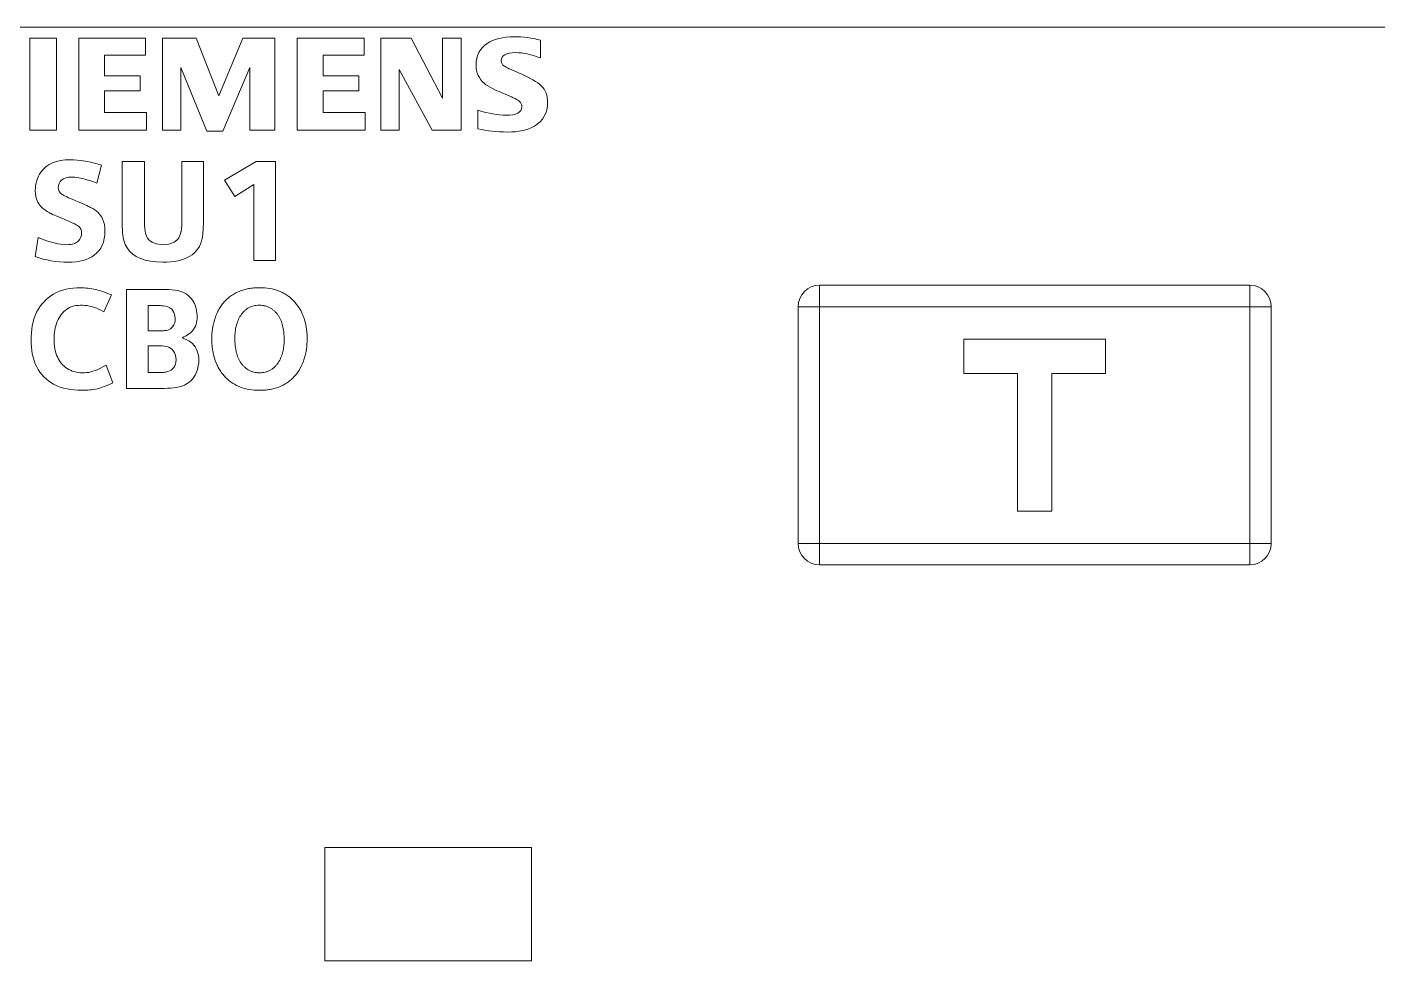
# Model space of a CAD drawing. Header units: millimetres. Extents: x 4134 to 7422, y 1400 to 3585.
# Drawn here: x 4638.14 to 4669.55, y 2821.71 to 2843.41 of the extents above; entities that cross this region are included whole.
import ezdxf

# ---------------------------------------------------------------- set-up
doc = ezdxf.new("R2010")
doc.units = ezdxf.units.MM
doc.layers.add('000-PI-Oprema', color=30, linetype='Continuous', lineweight=5)

msp = doc.modelspace()

# ---------------------------------------------------------------- linework, layer by layer
at = {"layer": '000-PI-Oprema', "color": 0, "linetype": 'ByBlock', "lineweight": 0, "ltscale": 0.25}
for points in [[(4670.57, 2843.413), (4635.165, 2843.413)], [(4638.202, 2843.151), (4638.822, 2843.151)], [(4638.202, 2841.015), (4638.202, 2843.151)], [(4638.822, 2843.151), (4638.822, 2841.015)], [(4639.342, 2843.151), (4640.896, 2843.151)], [(4639.342, 2841.015), (4639.342, 2843.151)], [(4640.896, 2843.151), (4640.896, 2842.76)], [(4641.289, 2841.015), (4641.289, 2843.151)], [(4641.289, 2843.151), (4642.069, 2843.151)], [(4642.069, 2843.151), (4642.603, 2841.811)], [(4642.603, 2841.811), (4643.158, 2843.151)], [(4643.158, 2843.151), (4643.902, 2843.151)], [(4643.902, 2843.151), (4643.902, 2841.015)], [(4644.424, 2841.015), (4644.424, 2843.151)], [(4644.424, 2843.151), (4645.978, 2843.151)], [(4645.978, 2843.151), (4645.978, 2842.76)], [(4646.368, 2843.151), (4647.068, 2843.151)], [(4646.368, 2841.015), (4646.368, 2843.151)], [(4647.068, 2843.151), (4647.803, 2841.763)], [(4647.803, 2843.151), (4648.231, 2843.151)], [(4647.803, 2841.763), (4647.803, 2843.151)], [(4648.231, 2843.151), (4648.231, 2841.015)], [(4650.076, 2843.107), (4650.076, 2842.694)], [(4639.94, 2842.76), (4639.94, 2842.281)], [(4640.896, 2842.76), (4639.94, 2842.76)], [(4645.978, 2842.76), (4645.022, 2842.76)], [(4645.022, 2842.76), (4645.022, 2842.281)], [(4642.323, 2840.994), (4641.719, 2842.474)], [(4641.719, 2842.474), (4641.719, 2841.015)], [(4643.317, 2842.474), (4642.696, 2840.994)], [(4643.317, 2841.015), (4643.317, 2842.474)], [(4647.556, 2841.015), (4646.796, 2842.424)], [(4646.796, 2842.424), (4646.796, 2841.015)], [(4639.94, 2842.281), (4640.773, 2842.281)], [(4640.773, 2842.281), (4640.773, 2841.929)], [(4645.022, 2842.281), (4645.854, 2842.281)], [(4645.854, 2842.281), (4645.854, 2841.929)], [(4639.94, 2841.929), (4639.94, 2841.426)], [(4640.773, 2841.929), (4639.94, 2841.929)], [(4645.854, 2841.929), (4645.022, 2841.929)], [(4645.022, 2841.929), (4645.022, 2841.426)], [(4648.624, 2841.049), (4648.624, 2841.481)], [(4639.94, 2841.426), (4640.917, 2841.426)], [(4640.917, 2841.426), (4640.917, 2841.015)], [(4645.022, 2841.426), (4646, 2841.426)], [(4646, 2841.426), (4646, 2841.015)], [(4638.822, 2841.015), (4638.202, 2841.015)], [(4640.917, 2841.015), (4639.342, 2841.015)], [(4641.719, 2841.015), (4641.289, 2841.015)], [(4642.696, 2840.994), (4642.323, 2840.994)], [(4643.902, 2841.015), (4643.317, 2841.015)], [(4646, 2841.015), (4644.424, 2841.015)], [(4646.796, 2841.015), (4646.368, 2841.015)], [(4648.231, 2841.015), (4647.556, 2841.015)], [(4639.87, 2840.205), (4639.766, 2839.782)], [(4640.351, 2839.014), (4640.351, 2840.289)], [(4640.351, 2840.289), (4640.869, 2840.289)], [(4641.741, 2840.289), (4642.242, 2840.289)], [(4642.734, 2839.857), (4643.47, 2840.289)], [(4643.47, 2840.289), (4643.914, 2840.289)], [(4643.914, 2840.289), (4643.914, 2837.988)], [(4642.968, 2839.472), (4642.734, 2839.857)], [(4643.413, 2839.75), (4642.968, 2839.472)], [(4643.413, 2837.988), (4643.413, 2839.75)], [(4638.328, 2838.078), (4638.402, 2838.519)], [(4643.914, 2837.988), (4643.413, 2837.988)], [(4656.568, 2837.412), (4656.568, 2836.912)], [(4656.568, 2837.412), (4666.57, 2837.412)], [(4666.57, 2837.412), (4666.57, 2836.912)], [(4640.103, 2837.187), (4639.929, 2836.797)], [(4640.452, 2835.012), (4640.452, 2837.312)], [(4640.957, 2836.94), (4640.957, 2836.348)], [(4656.068, 2831.411), (4656.068, 2836.912)], [(4656.068, 2836.912), (4656.568, 2836.912)], [(4666.57, 2836.912), (4656.568, 2836.912)], [(4656.568, 2836.912), (4656.568, 2831.411)], [(4666.57, 2836.912), (4667.069, 2836.912)], [(4666.57, 2831.411), (4666.57, 2836.912)], [(4667.069, 2836.912), (4667.069, 2831.411)], [(4659.918, 2836.161), (4659.918, 2835.362)], [(4663.219, 2836.161), (4659.918, 2836.161)], [(4663.219, 2835.362), (4663.219, 2836.161)], [(4640.957, 2836.005), (4640.957, 2835.384)], [(4639.769, 2835.443), (4639.982, 2835.554)], [(4639.982, 2835.554), (4640.133, 2835.14)], [(4659.918, 2835.362), (4661.169, 2835.362)], [(4661.169, 2835.362), (4661.169, 2832.161)], [(4661.969, 2835.362), (4663.219, 2835.362)], [(4661.969, 2832.161), (4661.969, 2835.362)], [(4641.336, 2835.012), (4640.452, 2835.012)], [(4661.169, 2832.161), (4661.969, 2832.161)], [(4656.068, 2831.411), (4656.568, 2831.411)], [(4656.568, 2831.411), (4666.57, 2831.411)], [(4656.568, 2830.911), (4656.568, 2831.411)], [(4667.069, 2831.411), (4666.57, 2831.411)], [(4666.57, 2831.411), (4666.57, 2830.911)], [(4666.57, 2830.911), (4656.568, 2830.911)], [(4649.867, 2824.344), (4645.067, 2824.344)], [(4645.067, 2824.344), (4645.067, 2821.706)], [(4649.867, 2821.706), (4649.867, 2824.344)], [(4645.067, 2821.706), (4649.867, 2821.706)]]:
    msp.add_lwpolyline(points, dxfattribs=at)
for points, knots in [([(4649.591, 2841.681), (4649.548, 2841.72), (4649.451, 2841.77), (4649.298, 2841.833), (4649.03, 2841.945), (4648.855, 2842.031), (4648.777, 2842.097), (4648.647, 2842.209), (4648.581, 2842.351), (4648.581, 2842.528), (4648.581, 2842.748), (4648.667, 2842.916), (4648.839, 2843.031), (4648.993, 2843.135), (4649.202, 2843.187), (4649.465, 2843.187), (4649.676, 2843.187), (4649.88, 2843.161), (4650.076, 2843.107)], [0, 0, 0, 0, 1, 1, 1, 2, 2, 2, 3, 3, 3, 4, 4, 4, 5, 5, 5, 6, 6, 6, 6]), ([(4650.076, 2842.694), (4649.862, 2842.776), (4649.671, 2842.818), (4649.502, 2842.818), (4649.278, 2842.818), (4649.166, 2842.754), (4649.166, 2842.626), (4649.166, 2842.575), (4649.19, 2842.534), (4649.238, 2842.503), (4649.279, 2842.476), (4649.389, 2842.425), (4649.567, 2842.349), (4649.835, 2842.234), (4650.012, 2842.133), (4650.097, 2842.048), (4650.195, 2841.95), (4650.243, 2841.821), (4650.243, 2841.66), (4650.243, 2841.414), (4650.142, 2841.231), (4649.939, 2841.111), (4649.78, 2841.018), (4649.569, 2840.972), (4649.306, 2840.972)], [0, 0, 0, 0, 1, 1, 1, 2, 2, 2, 3, 3, 3, 4, 4, 4, 5, 5, 5, 6, 6, 6, 7, 7, 7, 8, 8, 8, 8]), ([(4648.624, 2841.481), (4648.873, 2841.401), (4649.089, 2841.362), (4649.271, 2841.362), (4649.52, 2841.362), (4649.645, 2841.428), (4649.645, 2841.561), (4649.645, 2841.609), (4649.627, 2841.649), (4649.591, 2841.681)], [0, 0, 0, 0, 1, 1, 1, 2, 2, 2, 3, 3, 3, 3]), ([(4638.402, 2838.519), (4638.665, 2838.409), (4638.889, 2838.354), (4639.072, 2838.354), (4639.19, 2838.354), (4639.278, 2838.383), (4639.334, 2838.441), (4639.383, 2838.492), (4639.408, 2838.554), (4639.408, 2838.628), (4639.408, 2838.695), (4639.383, 2838.748), (4639.333, 2838.785), (4639.283, 2838.823), (4639.167, 2838.878), (4638.984, 2838.953), (4638.816, 2839.022), (4638.705, 2839.071), (4638.651, 2839.101), (4638.528, 2839.168), (4638.441, 2839.248), (4638.392, 2839.339), (4638.351, 2839.416), (4638.331, 2839.507), (4638.331, 2839.612), (4638.331, 2839.775), (4638.376, 2839.919), (4638.464, 2840.042), (4638.602, 2840.233), (4638.825, 2840.329), (4639.137, 2840.329), (4639.361, 2840.329), (4639.606, 2840.288), (4639.87, 2840.205)], [0, 0, 0, 0, 1, 1, 1, 2, 2, 2, 3, 3, 3, 4, 4, 4, 5, 5, 5, 6, 6, 6, 7, 7, 7, 8, 8, 8, 9, 9, 9, 10, 10, 10, 11, 11, 11, 11]), ([(4642.242, 2840.289), (4642.242, 2839.864), (4642.242, 2839.439), (4642.242, 2839.014), (4642.242, 2838.759), (4642.233, 2838.588), (4642.214, 2838.5), (4642.138, 2838.131), (4641.829, 2837.947), (4641.296, 2837.947), (4640.882, 2837.947), (4640.606, 2838.058), (4640.466, 2838.279), (4640.402, 2838.379), (4640.366, 2838.519), (4640.357, 2838.701), (4640.354, 2838.783), (4640.351, 2838.887), (4640.351, 2839.014)], [0, 0, 0, 0, 1, 1, 1, 2, 2, 2, 3, 3, 3, 4, 4, 4, 5, 5, 5, 6, 6, 6, 6]), ([(4640.869, 2840.289), (4640.869, 2839.844), (4640.869, 2839.398), (4640.869, 2838.953), (4640.869, 2838.725), (4640.893, 2838.576), (4640.942, 2838.507)], [0, 0, 0, 0, 1, 1, 1, 2, 2, 2, 2]), ([(4640.942, 2838.507), (4640.977, 2838.454), (4641.031, 2838.415), (4641.104, 2838.388), (4641.165, 2838.365), (4641.229, 2838.354), (4641.297, 2838.354), (4641.395, 2838.354), (4641.482, 2838.375), (4641.559, 2838.415), (4641.651, 2838.464), (4641.706, 2838.55), (4641.724, 2838.672), (4641.735, 2838.745), (4641.741, 2838.839), (4641.741, 2838.953), (4641.741, 2839.398), (4641.741, 2839.844), (4641.741, 2840.289)], [0, 0, 0, 0, 1, 1, 1, 2, 2, 2, 3, 3, 3, 4, 4, 4, 5, 5, 5, 6, 6, 6, 6]), ([(4639.528, 2839.865), (4639.399, 2839.904), (4639.279, 2839.924), (4639.169, 2839.924), (4639.072, 2839.924), (4638.997, 2839.902), (4638.947, 2839.859)], [0, 0, 0, 0, 1, 1, 1, 2, 2, 2, 2]), ([(4638.947, 2839.859), (4638.894, 2839.812), (4638.867, 2839.753), (4638.867, 2839.682), (4638.867, 2839.615), (4638.896, 2839.562), (4638.954, 2839.523)], [0, 0, 0, 0, 1, 1, 1, 2, 2, 2, 2]), ([(4638.954, 2839.523), (4638.999, 2839.491), (4639.1, 2839.443), (4639.258, 2839.378), (4639.45, 2839.299), (4639.57, 2839.246), (4639.617, 2839.221), (4639.756, 2839.148), (4639.848, 2839.057), (4639.896, 2838.953), (4639.933, 2838.873), (4639.951, 2838.778), (4639.951, 2838.668), (4639.951, 2838.422), (4639.867, 2838.235), (4639.7, 2838.108), (4639.557, 2838), (4639.356, 2837.947), (4639.099, 2837.947)], [0, 0, 0, 0, 1, 1, 1, 2, 2, 2, 3, 3, 3, 4, 4, 4, 5, 5, 5, 6, 6, 6, 6]), ([(4640.133, 2835.14), (4640.017, 2835.088), (4639.9, 2835.037), (4639.778, 2835.007), (4639.659, 2834.978), (4639.535, 2834.97), (4639.41, 2834.971), (4639.182, 2834.972), (4638.95, 2835.003), (4638.754, 2835.111), (4638.59, 2835.202), (4638.451, 2835.346), (4638.365, 2835.512), (4638.266, 2835.702), (4638.235, 2835.92), (4638.234, 2836.138), (4638.234, 2836.362), (4638.265, 2836.586), (4638.363, 2836.783), (4638.449, 2836.954), (4638.586, 2837.105), (4638.752, 2837.202), (4638.938, 2837.311), (4639.159, 2837.353), (4639.376, 2837.353), (4639.498, 2837.352), (4639.619, 2837.339), (4639.736, 2837.311), (4639.861, 2837.281), (4639.982, 2837.234), (4640.103, 2837.187)], [0, 0, 0, 0, 1, 1, 1, 2, 2, 2, 3, 3, 3, 4, 4, 4, 5, 5, 5, 6, 6, 6, 7, 7, 7, 8, 8, 8, 9, 9, 9, 10, 10, 10, 10]), ([(4642.764, 2837.065), (4642.792, 2837.092), (4642.82, 2837.117), (4642.851, 2837.141), (4642.881, 2837.164), (4642.913, 2837.185), (4642.946, 2837.205), (4642.962, 2837.214), (4642.979, 2837.224), (4642.995, 2837.233), (4643.013, 2837.242), (4643.03, 2837.25), (4643.048, 2837.258), (4643.083, 2837.274), (4643.119, 2837.287), (4643.155, 2837.298), (4643.192, 2837.31), (4643.229, 2837.319), (4643.266, 2837.327), (4643.285, 2837.331), (4643.304, 2837.334), (4643.323, 2837.337), (4643.342, 2837.34), (4643.361, 2837.342), (4643.381, 2837.345), (4643.419, 2837.349), (4643.457, 2837.351), (4643.495, 2837.352), (4643.533, 2837.353), (4643.571, 2837.353), (4643.609, 2837.351), (4643.685, 2837.349), (4643.761, 2837.341), (4643.836, 2837.325), (4643.855, 2837.321), (4643.874, 2837.317), (4643.893, 2837.312), (4643.911, 2837.307), (4643.93, 2837.302), (4643.948, 2837.296), (4643.984, 2837.285), (4644.02, 2837.27), (4644.054, 2837.254), (4644.089, 2837.238), (4644.123, 2837.22), (4644.156, 2837.199), (4644.172, 2837.189), (4644.188, 2837.178), (4644.204, 2837.167), (4644.219, 2837.156), (4644.234, 2837.144), (4644.249, 2837.132), (4644.279, 2837.108), (4644.307, 2837.082), (4644.334, 2837.054), (4644.347, 2837.041), (4644.36, 2837.027), (4644.373, 2837.012), (4644.386, 2836.998), (4644.398, 2836.982), (4644.409, 2836.967), (4644.457, 2836.906), (4644.496, 2836.84), (4644.529, 2836.771), (4644.537, 2836.753), (4644.544, 2836.735), (4644.552, 2836.718), (4644.559, 2836.7), (4644.566, 2836.682), (4644.572, 2836.664), (4644.585, 2836.627), (4644.596, 2836.591), (4644.606, 2836.554), (4644.625, 2836.48), (4644.638, 2836.405), (4644.646, 2836.329), (4644.648, 2836.31), (4644.649, 2836.29), (4644.65, 2836.271), (4644.652, 2836.252), (4644.653, 2836.233), (4644.653, 2836.214), (4644.654, 2836.175), (4644.654, 2836.137), (4644.653, 2836.098), (4644.649, 2836.022), (4644.642, 2835.946), (4644.628, 2835.871), (4644.621, 2835.833), (4644.613, 2835.796), (4644.602, 2835.758), (4644.593, 2835.721), (4644.581, 2835.684), (4644.568, 2835.648), (4644.542, 2835.577), (4644.509, 2835.507), (4644.469, 2835.441), (4644.458, 2835.425), (4644.448, 2835.409), (4644.437, 2835.393), (4644.426, 2835.377), (4644.415, 2835.362), (4644.402, 2835.347), (4644.379, 2835.317), (4644.354, 2835.288), (4644.327, 2835.262), (4644.3, 2835.235), (4644.271, 2835.21), (4644.241, 2835.186), (4644.225, 2835.174), (4644.21, 2835.163), (4644.194, 2835.152), (4644.178, 2835.141), (4644.162, 2835.131), (4644.145, 2835.12), (4644.08, 2835.081), (4644.01, 2835.049), (4643.937, 2835.025), (4643.919, 2835.02), (4643.9, 2835.014), (4643.881, 2835.009), (4643.862, 2835.005), (4643.844, 2835), (4643.825, 2834.996), (4643.787, 2834.989), (4643.75, 2834.983), (4643.712, 2834.979), (4643.674, 2834.975), (4643.636, 2834.972), (4643.598, 2834.971), (4643.559, 2834.97), (4643.521, 2834.97), (4643.482, 2834.972), (4643.405, 2834.975), (4643.329, 2834.983), (4643.255, 2834.999), (4643.181, 2835.014), (4643.108, 2835.037), (4643.037, 2835.07), (4643.002, 2835.086), (4642.968, 2835.105), (4642.936, 2835.125), (4642.903, 2835.145), (4642.872, 2835.168), (4642.843, 2835.192), (4642.827, 2835.204), (4642.813, 2835.216), (4642.798, 2835.229), (4642.784, 2835.242), (4642.77, 2835.255), (4642.756, 2835.269), (4642.73, 2835.297), (4642.704, 2835.326), (4642.681, 2835.356), (4642.657, 2835.387), (4642.635, 2835.418), (4642.615, 2835.451), (4642.605, 2835.468), (4642.596, 2835.484), (4642.587, 2835.501), (4642.578, 2835.518), (4642.569, 2835.536), (4642.561, 2835.553), (4642.528, 2835.623), (4642.502, 2835.695), (4642.483, 2835.769), (4642.473, 2835.806), (4642.465, 2835.844), (4642.459, 2835.882), (4642.455, 2835.901), (4642.453, 2835.92), (4642.45, 2835.939), (4642.447, 2835.958), (4642.445, 2835.977), (4642.443, 2835.996), (4642.436, 2836.073), (4642.434, 2836.149), (4642.437, 2836.225), (4642.44, 2836.301), (4642.448, 2836.377), (4642.463, 2836.454), (4642.466, 2836.472), (4642.47, 2836.492), (4642.474, 2836.51), (4642.479, 2836.529), (4642.483, 2836.548), (4642.488, 2836.566), (4642.498, 2836.603), (4642.509, 2836.64), (4642.522, 2836.676), (4642.535, 2836.712), (4642.55, 2836.747), (4642.566, 2836.782), (4642.574, 2836.8), (4642.583, 2836.817), (4642.592, 2836.834), (4642.601, 2836.851), (4642.611, 2836.868), (4642.621, 2836.884), (4642.641, 2836.917), (4642.663, 2836.948), (4642.687, 2836.979), (4642.699, 2836.994), (4642.711, 2837.009), (4642.724, 2837.023), (4642.736, 2837.038), (4642.75, 2837.052), (4642.764, 2837.065)], [0, 0, 0, 0, 1, 1, 1, 2, 2, 2, 3, 3, 3, 4, 4, 4, 5, 5, 5, 6, 6, 6, 7, 7, 7, 8, 8, 8, 9, 9, 9, 10, 10, 10, 11, 11, 11, 12, 12, 12, 13, 13, 13, 14, 14, 14, 15, 15, 15, 16, 16, 16, 17, 17, 17, 18, 18, 18, 19, 19, 19, 20, 20, 20, 21, 21, 21, 22, 22, 22, 23, 23, 23, 24, 24, 24, 25, 25, 25, 26, 26, 26, 27, 27, 27, 28, 28, 28, 29, 29, 29, 30, 30, 30, 31, 31, 31, 32, 32, 32, 33, 33, 33, 34, 34, 34, 35, 35, 35, 36, 36, 36, 37, 37, 37, 38, 38, 38, 39, 39, 39, 40, 40, 40, 41, 41, 41, 42, 42, 42, 43, 43, 43, 44, 44, 44, 45, 45, 45, 46, 46, 46, 47, 47, 47, 48, 48, 48, 49, 49, 49, 50, 50, 50, 51, 51, 51, 52, 52, 52, 53, 53, 53, 54, 54, 54, 55, 55, 55, 56, 56, 56, 57, 57, 57, 58, 58, 58, 59, 59, 59, 60, 60, 60, 61, 61, 61, 62, 62, 62, 63, 63, 63, 64, 64, 64, 65, 65, 65, 66, 66, 66, 67, 67, 67, 68, 68, 68, 69, 69, 69, 69]), ([(4640.452, 2837.312), (4640.726, 2837.312), (4641.001, 2837.314), (4641.292, 2837.312), (4641.484, 2837.311), (4641.684, 2837.309), (4641.838, 2837.209), (4641.896, 2837.172), (4641.947, 2837.121), (4641.986, 2837.063), (4642.054, 2836.965), (4642.087, 2836.847), (4642.093, 2836.724), (4642.099, 2836.603), (4642.079, 2836.476), (4642.014, 2836.385), (4641.952, 2836.298), (4641.85, 2836.243), (4641.748, 2836.188)], [0, 0, 0, 0, 1, 1, 1, 2, 2, 2, 3, 3, 3, 4, 4, 4, 5, 5, 5, 6, 6, 6, 6]), ([(4639.929, 2836.797), (4639.854, 2836.834), (4639.779, 2836.871), (4639.701, 2836.897), (4639.63, 2836.921), (4639.556, 2836.937), (4639.48, 2836.943), (4639.35, 2836.955), (4639.213, 2836.94), (4639.101, 2836.878), (4638.998, 2836.82), (4638.915, 2836.723), (4638.862, 2836.615), (4638.8, 2836.49), (4638.777, 2836.352), (4638.771, 2836.214), (4638.765, 2836.069), (4638.777, 2835.924), (4638.828, 2835.789), (4638.871, 2835.678), (4638.94, 2835.573), (4639.034, 2835.501), (4639.129, 2835.429), (4639.25, 2835.39), (4639.37, 2835.379), (4639.438, 2835.373), (4639.507, 2835.375), (4639.573, 2835.387), (4639.64, 2835.399), (4639.704, 2835.421), (4639.769, 2835.443)], [0, 0, 0, 0, 1, 1, 1, 2, 2, 2, 3, 3, 3, 4, 4, 4, 5, 5, 5, 6, 6, 6, 7, 7, 7, 8, 8, 8, 9, 9, 9, 10, 10, 10, 10]), ([(4640.957, 2836.348), (4641.042, 2836.348), (4641.127, 2836.349), (4641.212, 2836.35), (4641.254, 2836.35), (4641.295, 2836.35), (4641.337, 2836.356), (4641.386, 2836.362), (4641.436, 2836.374), (4641.476, 2836.402), (4641.51, 2836.424), (4641.538, 2836.457), (4641.556, 2836.494), (4641.586, 2836.553), (4641.59, 2836.622), (4641.579, 2836.689), (4641.569, 2836.751), (4641.546, 2836.81), (4641.505, 2836.852), (4641.455, 2836.901), (4641.378, 2836.924), (4641.305, 2836.932), (4641.266, 2836.937), (4641.227, 2836.938), (4641.188, 2836.938), (4641.112, 2836.939), (4641.034, 2836.94), (4640.957, 2836.94)], [0, 0, 0, 0, 1, 1, 1, 2, 2, 2, 3, 3, 3, 4, 4, 4, 5, 5, 5, 6, 6, 6, 7, 7, 7, 8, 8, 8, 9, 9, 9, 9]), ([(4643.954, 2836.747), (4643.94, 2836.765), (4643.925, 2836.782), (4643.909, 2836.798), (4643.893, 2836.814), (4643.876, 2836.829), (4643.857, 2836.843), (4643.84, 2836.857), (4643.82, 2836.87), (4643.801, 2836.882), (4643.781, 2836.893), (4643.76, 2836.903), (4643.739, 2836.911), (4643.718, 2836.919), (4643.697, 2836.926), (4643.674, 2836.931), (4643.663, 2836.934), (4643.651, 2836.937), (4643.64, 2836.938), (4643.629, 2836.94), (4643.618, 2836.942), (4643.607, 2836.943), (4643.584, 2836.946), (4643.561, 2836.947), (4643.538, 2836.946), (4643.516, 2836.946), (4643.493, 2836.945), (4643.47, 2836.942), (4643.447, 2836.94), (4643.425, 2836.936), (4643.403, 2836.93), (4643.381, 2836.925), (4643.359, 2836.918), (4643.338, 2836.909), (4643.328, 2836.905), (4643.317, 2836.9), (4643.307, 2836.895), (4643.296, 2836.89), (4643.286, 2836.885), (4643.277, 2836.879), (4643.257, 2836.867), (4643.239, 2836.854), (4643.221, 2836.839), (4643.213, 2836.832), (4643.204, 2836.824), (4643.196, 2836.816), (4643.187, 2836.808), (4643.179, 2836.8), (4643.172, 2836.792), (4643.156, 2836.775), (4643.142, 2836.757), (4643.128, 2836.74), (4643.115, 2836.721), (4643.102, 2836.702), (4643.091, 2836.682), (4643.085, 2836.673), (4643.08, 2836.663), (4643.074, 2836.653), (4643.069, 2836.642), (4643.064, 2836.632), (4643.06, 2836.622), (4643.04, 2836.58), (4643.025, 2836.538), (4643.013, 2836.494), (4643.001, 2836.451), (4642.991, 2836.406), (4642.985, 2836.361), (4642.982, 2836.339), (4642.979, 2836.316), (4642.977, 2836.293), (4642.975, 2836.271), (4642.973, 2836.248), (4642.973, 2836.226), (4642.971, 2836.18), (4642.971, 2836.135), (4642.974, 2836.091), (4642.976, 2836.046), (4642.98, 2836.001), (4642.987, 2835.956), (4642.99, 2835.934), (4642.994, 2835.911), (4642.999, 2835.889), (4643.003, 2835.867), (4643.009, 2835.845), (4643.015, 2835.822), (4643.028, 2835.779), (4643.043, 2835.736), (4643.063, 2835.695), (4643.073, 2835.674), (4643.084, 2835.654), (4643.095, 2835.635), (4643.107, 2835.615), (4643.12, 2835.597), (4643.134, 2835.579), (4643.148, 2835.561), (4643.162, 2835.544), (4643.178, 2835.528), (4643.194, 2835.512), (4643.211, 2835.497), (4643.229, 2835.482), (4643.265, 2835.454), (4643.304, 2835.43), (4643.346, 2835.413), (4643.357, 2835.409), (4643.368, 2835.405), (4643.379, 2835.401), (4643.39, 2835.398), (4643.401, 2835.395), (4643.412, 2835.392), (4643.434, 2835.387), (4643.456, 2835.383), (4643.479, 2835.38), (4643.49, 2835.379), (4643.502, 2835.378), (4643.513, 2835.377), (4643.525, 2835.377), (4643.536, 2835.377), (4643.547, 2835.377), (4643.57, 2835.377), (4643.593, 2835.378), (4643.616, 2835.381), (4643.638, 2835.384), (4643.661, 2835.388), (4643.683, 2835.393), (4643.694, 2835.396), (4643.705, 2835.399), (4643.716, 2835.403), (4643.727, 2835.406), (4643.738, 2835.41), (4643.748, 2835.415), (4643.769, 2835.423), (4643.79, 2835.433), (4643.809, 2835.445), (4643.829, 2835.457), (4643.848, 2835.47), (4643.866, 2835.484), (4643.883, 2835.499), (4643.9, 2835.514), (4643.916, 2835.531), (4643.924, 2835.539), (4643.931, 2835.548), (4643.938, 2835.557), (4643.946, 2835.565), (4643.953, 2835.574), (4643.96, 2835.583), (4643.987, 2835.62), (4644.01, 2835.659), (4644.03, 2835.701), (4644.039, 2835.721), (4644.048, 2835.742), (4644.056, 2835.764), (4644.06, 2835.774), (4644.063, 2835.785), (4644.067, 2835.796), (4644.07, 2835.807), (4644.074, 2835.818), (4644.077, 2835.829), (4644.089, 2835.873), (4644.099, 2835.917), (4644.105, 2835.962), (4644.112, 2836.006), (4644.115, 2836.052), (4644.117, 2836.097), (4644.118, 2836.12), (4644.118, 2836.143), (4644.118, 2836.166), (4644.118, 2836.188), (4644.117, 2836.211), (4644.116, 2836.234), (4644.114, 2836.279), (4644.11, 2836.324), (4644.103, 2836.369), (4644.1, 2836.392), (4644.096, 2836.414), (4644.091, 2836.436), (4644.086, 2836.458), (4644.081, 2836.48), (4644.074, 2836.503), (4644.062, 2836.547), (4644.046, 2836.589), (4644.026, 2836.63), (4644.017, 2836.651), (4644.006, 2836.671), (4643.994, 2836.69), (4643.981, 2836.71), (4643.968, 2836.729), (4643.954, 2836.747)], [0, 0, 0, 0, 1, 1, 1, 2, 2, 2, 3, 3, 3, 4, 4, 4, 5, 5, 5, 6, 6, 6, 7, 7, 7, 8, 8, 8, 9, 9, 9, 10, 10, 10, 11, 11, 11, 12, 12, 12, 13, 13, 13, 14, 14, 14, 15, 15, 15, 16, 16, 16, 17, 17, 17, 18, 18, 18, 19, 19, 19, 20, 20, 20, 21, 21, 21, 22, 22, 22, 23, 23, 23, 24, 24, 24, 25, 25, 25, 26, 26, 26, 27, 27, 27, 28, 28, 28, 29, 29, 29, 30, 30, 30, 31, 31, 31, 32, 32, 32, 33, 33, 33, 34, 34, 34, 35, 35, 35, 36, 36, 36, 37, 37, 37, 38, 38, 38, 39, 39, 39, 40, 40, 40, 41, 41, 41, 42, 42, 42, 43, 43, 43, 44, 44, 44, 45, 45, 45, 46, 46, 46, 47, 47, 47, 48, 48, 48, 49, 49, 49, 50, 50, 50, 51, 51, 51, 52, 52, 52, 53, 53, 53, 54, 54, 54, 55, 55, 55, 56, 56, 56, 57, 57, 57, 58, 58, 58, 59, 59, 59, 60, 60, 60, 61, 61, 61, 62, 62, 62, 62]), ([(4641.748, 2836.188), (4641.818, 2836.161), (4641.888, 2836.133), (4641.947, 2836.088), (4642, 2836.047), (4642.043, 2835.993), (4642.074, 2835.933), (4642.107, 2835.867), (4642.126, 2835.795), (4642.132, 2835.722), (4642.138, 2835.642), (4642.13, 2835.562), (4642.11, 2835.483), (4642.091, 2835.409), (4642.063, 2835.338), (4642.019, 2835.275), (4641.977, 2835.215), (4641.923, 2835.162), (4641.861, 2835.124), (4641.71, 2835.03), (4641.523, 2835.021), (4641.335, 2835.012)], [0, 0, 0, 0, 1, 1, 1, 2, 2, 2, 3, 3, 3, 4, 4, 4, 5, 5, 5, 6, 6, 6, 7, 7, 7, 7]), ([(4640.957, 2835.384), (4641.049, 2835.385), (4641.141, 2835.386), (4641.233, 2835.386), (4641.279, 2835.386), (4641.325, 2835.386), (4641.371, 2835.394), (4641.428, 2835.404), (4641.485, 2835.427), (4641.525, 2835.466), (4641.566, 2835.506), (4641.588, 2835.563), (4641.599, 2835.621), (4641.613, 2835.696), (4641.606, 2835.774), (4641.572, 2835.839), (4641.543, 2835.895), (4641.493, 2835.942), (4641.436, 2835.969), (4641.371, 2835.999), (4641.297, 2836.003), (4641.225, 2836.005), (4641.134, 2836.007), (4641.045, 2836.006), (4640.957, 2836.005)], [0, 0, 0, 0, 1, 1, 1, 2, 2, 2, 3, 3, 3, 4, 4, 4, 5, 5, 5, 6, 6, 6, 7, 7, 7, 8, 8, 8, 8])]:
    msp.add_open_spline(points, degree=3, knots=knots, dxfattribs=at)
for points in [[(4649.306, 2840.972), (4649.061, 2840.972), (4648.834, 2840.997), (4648.624, 2841.049)], [(4639.766, 2839.782), (4639.653, 2839.825), (4639.573, 2839.852), (4639.528, 2839.865)], [(4639.099, 2837.947), (4638.827, 2837.947), (4638.57, 2837.991), (4638.328, 2838.078)], [(4656.568, 2837.412), (4656.292, 2837.412), (4656.068, 2837.188), (4656.068, 2836.912)], [(4666.57, 2837.412), (4666.846, 2837.412), (4667.069, 2837.188), (4667.069, 2836.912)], [(4656.068, 2831.411), (4656.068, 2831.135), (4656.292, 2830.911), (4656.568, 2830.911)], [(4666.57, 2830.911), (4666.846, 2830.911), (4667.069, 2831.135), (4667.069, 2831.411)]]:
    msp.add_open_spline(points, degree=3, dxfattribs=at)

doc.saveas('drawing.dxf')
